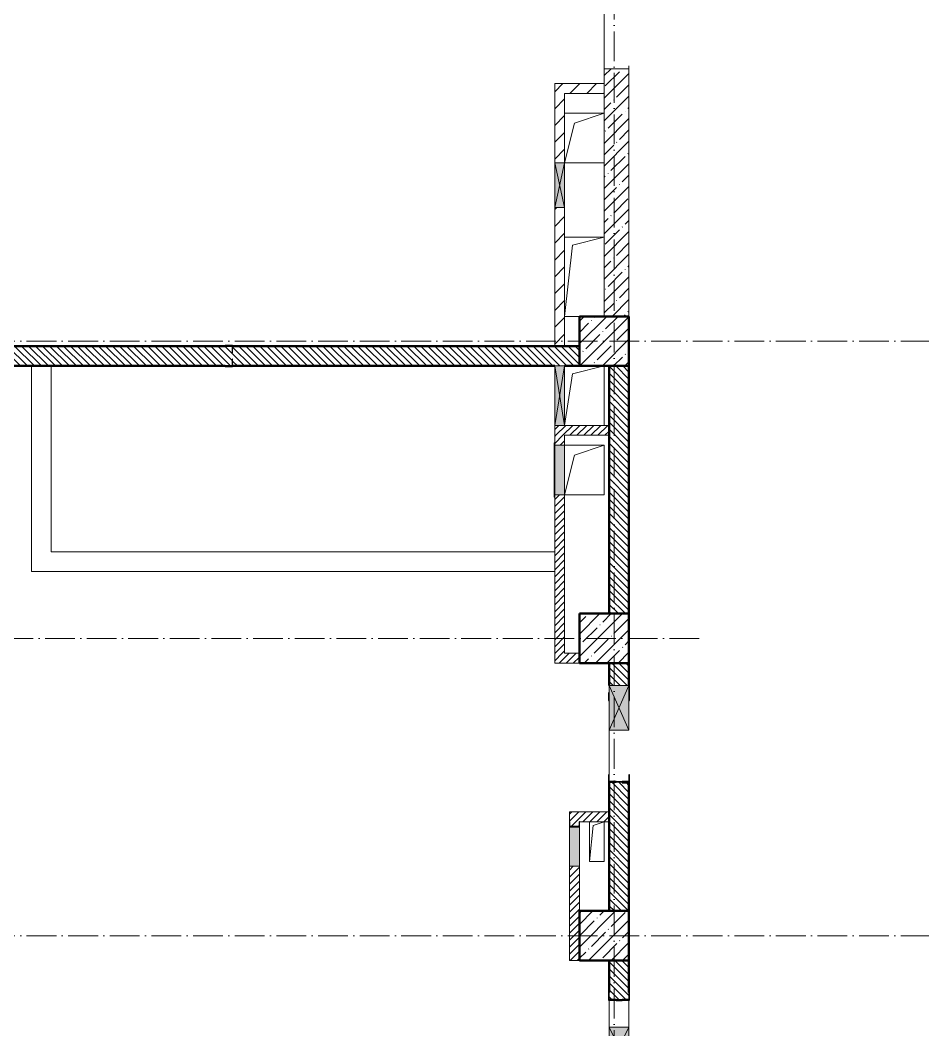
# Model space of a CAD drawing. Header units: millimetres. Extents: x -213536 to 1564669, y -45299 to 942238.
# Drawn here: x 543739 to 552848, y 603075 to 613265 of the extents above; entities that cross this region are included whole.
import ezdxf

# ---------------------------------------------------------------- set-up
doc = ezdxf.new("R2010")
doc.units = ezdxf.units.MM
doc.linetypes.add('50_200_ШТРИХ_1Т_ш5_п1_п1_', pattern=[700, 500, -100, 0, -100])
for name, color, linetype, lineweight in [('3.1) ЖБ окна 1.2 м', 102, 'Continuous', 30), ('A-DETL-GENF-OTLN', 7, 'Continuous', 9), ('A-FLOR-____-OTLN', 7, 'Continuous', 9), ('A-GENM-____-MCUT', 7, 'Continuous', 25), ('A-GENM-____-OTLN', 7, 'Continuous', 9), ('A-GENM-____-OTLN-1', 7, 'Continuous', 25), ('A-GLAZ-____-OTLN', 7, 'Continuous', 9), ('A-WALL-____-MCUT-1', 7, 'Continuous', 9), ('A-WALL-____-MCUT-2', 7, 'Continuous', 50), ('A-WALL-____-OTLN', 7, 'Continuous', 9), ('A-WALL-____-PATT-1', 7, 'Continuous', 9), ('A-WALL-FNSH-MCUT-1', 7, 'Continuous', 9), ('I-WALL-____-OTLN', 7, 'Continuous', 9), ('S-COLS-____-MCUT', 7, 'Continuous', 50), ('S-COLS-____-OTLN', 7, 'Continuous', 9), ('S-GRID-____-OTLN-1', 7, '50_200_ШТРИХ_1Т_ш5_п1_п1_', 9)]:
    doc.layers.add(name, color=color, linetype=linetype, lineweight=lineweight)
doc.layers.add('A-GLAZ-____-OTLN-1', color=7, linetype='Continuous', lineweight=9, true_color=0xc0c0c0)
pattern_1 = [(135, (544282.637, 571544.04), (-35.35534, -35.35534), [])]
pattern_2 = [(45, (544282.637, 571544.04), (-35.35534, 35.35534), [])]
pattern_3 = [(45, (544282.64, 571544.04), (-84.8528, 84.8528), [])]

# ---------------------------------------------------------------- blocks, each defined once
blk = doc.blocks.new('BSC_Колонна _Прямоугольная - 500х500-V37-АР1_План отверстий 2 этажа в осях 1-64_А-ГГ')
at = {"layer": 'S-COLS-____-OTLN'}
h = blk.add_hatch(dxfattribs=at)
h.set_pattern_fill('FP_66', color=256, style=0, pattern_type=2)
h.set_pattern_definition([(45, (-5350, -32481.04), (-114.04925, 114.04925), []), (45, (-5235.95, -32481.04), (-114.04925, 114.04925), [201.613, -40.323, 3.353, -36.97])])
h.paths.add_polyline_path([(-250, -250), (250, -250), (250, 250), (-250, 250)], flags=0)
at = {"layer": 'S-COLS-____-MCUT'}
for p, q in [((250, 250), (-250, 250)), ((-250, 250), (-250, -250)), ((250, -250), (250, 250)), ((-250, -250), (250, -250))]:
    blk.add_line(p, q, dxfattribs=at)
blk = doc.blocks.new('BSC_Колонна _Прямоугольная - 500х500-V49-АР1_План отверстий 2 этажа в осях 1-64_А-ГГ')
at = {"layer": 'S-COLS-____-OTLN'}
h = blk.add_hatch(dxfattribs=at)
h.set_pattern_fill('FP_78', color=256, style=0, pattern_type=2)
h.set_pattern_definition([(45, (-5350, -35481.04), (-114.04925, 114.04925), []), (45, (-5235.95, -35481.04), (-114.04925, 114.04925), [201.613, -40.323, 3.353, -36.97])])
h.paths.add_polyline_path([(-250, -250), (250, -250), (250, 250), (-250, 250)], flags=0)
at = {"layer": 'S-COLS-____-MCUT'}
for p, q in [((250, 250), (-250, 250)), ((-250, 250), (-250, -250)), ((250, -250), (250, 250)), ((-250, -250), (250, -250))]:
    blk.add_line(p, q, dxfattribs=at)
blk = doc.blocks.new('BSC_Колонна _Прямоугольная - 500х500-V102-АР1_План отверстий 2 этажа в осях 1-64_А-ГГ')
at = {"layer": 'S-COLS-____-OTLN'}
h = blk.add_hatch(dxfattribs=at)
h.set_pattern_fill('FP_131', color=256, style=0, pattern_type=2)
h.set_pattern_definition([(45, (-5350, -38481.04), (-114.04925, 114.04925), []), (45, (-5235.95, -38481.04), (-114.04925, 114.04925), [201.613, -40.323, 3.353, -36.97])])
h.paths.add_polyline_path([(-250, -250), (250, -250), (250, 250), (-250, 250), (-250, 95)], flags=0)
at = {"layer": 'S-COLS-____-MCUT'}
for p, q in [((250, 250), (-250, 250)), ((-250, 250), (-250, -250)), ((250, -250), (250, 250)), ((-250, -250), (250, -250))]:
    blk.add_line(p, q, dxfattribs=at)
blk = doc.blocks.new('АР_Перемычка - АР_Перемычка-28357691-АР1_План отверстий 2 этажа в осях 1-64_А-ГГ')
at = {"layer": 'A-GENM-____-OTLN'}
blk.add_line((-250, -100), (-243, -100), dxfattribs=at)
blk = doc.blocks.new('Фахверк_СКБ_Уголок - 200_3960-28268576-АР1_План отверстий 2 этажа в осях 1-64_А-ГГ')
at = {"layer": 'A-GENM-____-MCUT'}
for p, q in [((200, 156), (125, 156)), ((125, 156), (125, 81)), ((131, 81), (131, 150)), ((131, 150), (200, 150)), ((200, 150), (200, 156)), ((125, 81), (131, 81)), ((131, 19), (125, 19)), ((125, 19), (125, -56)), ((131, -50), (131, 19)), ((125, -56), (200, -56)), ((200, -50), (131, -50)), ((200, -56), (200, -50))]:
    blk.add_line(p, q, dxfattribs=at)
blk = doc.blocks.new('Фахверк_СКБ_Уголок - 200_3550-28267367-АР1_План отверстий 2 этажа в осях 1-64_А-ГГ')
at = {"layer": 'A-GENM-____-MCUT'}
for p, q in [((200, 156), (125, 156)), ((125, 156), (125, 81)), ((131, 81), (131, 150)), ((131, 150), (200, 150)), ((200, 150), (200, 156)), ((125, 81), (131, 81)), ((131, 19), (125, 19)), ((125, 19), (125, -56)), ((131, -50), (131, 19)), ((125, -56), (200, -56)), ((200, -50), (131, -50)), ((200, -56), (200, -50))]:
    blk.add_line(p, q, dxfattribs=at)
blk = doc.blocks.new('154_Стойка_СКБ_Уголок - СМ-2480_200-V144-АР1_План отверстий 2 этажа в осях 1-64_А-ГГ')
at = {"layer": 'A-GENM-____-MCUT'}
for p, q in [((125, 156), (125, 150)), ((200, 156), (125, 156)), ((200, 150), (200, 156)), ((125, -50), (125, -56)), ((125, -56), (200, -56)), ((200, -56), (200, -50))]:
    blk.add_line(p, q, dxfattribs=at)
blk = doc.blocks.new('Стойка_Влож_Уголок - Уголок-V145-АР1_План отверстий 2 этажа в осях 1-64_А-ГГ')
at = {"layer": 'A-GENM-____-MCUT'}
for p, q in [((0, -75), (75, -75)), ((75, -75), (75, -69))]:
    blk.add_line(p, q, dxfattribs=at)
blk = doc.blocks.new('154_Стойка_СКБ_Уголок - СМ-2480_200-28447058-АР1_План отверстий 2 этажа в осях 1-64_А-ГГ')
at = {"layer": 'A-GENM-____-MCUT'}
for p, q in [((125, 156), (125, 81)), ((200, 156), (125, 156)), ((131, 81), (131, 150)), ((131, 150), (200, 150)), ((200, 150), (200, 156)), ((125, 81), (131, 81)), ((131, 19), (125, 19)), ((125, 19), (125, -56)), ((131, -50), (131, 19)), ((125, -56), (200, -56)), ((200, -50), (131, -50)), ((200, -56), (200, -50))]:
    blk.add_line(p, q, dxfattribs=at)
blk = doc.blocks.new('Стойка_Влож_Полоса боковая - Полоса-28346330-АР1_План отверстий 2 этажа в осях 1-64_А-ГГ')
at = {"layer": 'A-GENM-____-OTLN'}
for p, q in [((-5, -31), (-5, 31)), ((0, 31), (0, -31))]:
    blk.add_line(p, q, dxfattribs=at)
blk = doc.blocks.new('Стойка_Влож_Уголок - Уголок-28346305-АР1_План отверстий 2 этажа в осях 1-64_А-ГГ')
at = {"layer": 'A-GENM-____-MCUT'}
for p, q in [((75, 75), (0, 75)), ((0, 0), (6, 0)), ((6, 69), (75, 69)), ((6, 0), (6, 69)), ((75, 69), (75, 75))]:
    blk.add_line(p, q, dxfattribs=at)
blk = doc.blocks.new('AR_Отверстие Ниша - Лючок-32405468-АР1_План отверстий 2 этажа в осях 1-64_А-ГГ')
at = {"layer": 'A-GLAZ-____-OTLN'}
blk.add_hatch(color=256, dxfattribs=at).paths.add_polyline_path([(200, -47), (200, 50), (-200, 50), (-200, -50), (200, -50)], flags=0)
for p, q in [((200, 50), (-200, 50)), ((200, -50), (200, 50)), ((-200, -50), (200, -50))]:
    blk.add_line(p, q, dxfattribs=at)
blk = doc.blocks.new('AR_Отверстие Ниша - Лючок-32403618-АР1_План отверстий 2 этажа в осях 1-64_А-ГГ')
at = {"layer": 'A-GLAZ-____-OTLN'}
blk.add_hatch(color=256, dxfattribs=at).paths.add_polyline_path([(-250, -50), (250, -50), (250, 50), (-250, 50)], flags=0)
for p, q in [((-250, 50), (250, 50)), ((-250, -50), (-250, 50)), ((250, 50), (250, -50)), ((250, -50), (-250, -50))]:
    blk.add_line(p, q, dxfattribs=at)
blk = doc.blocks.new('Л_Общий_Лючок - Лючок-29753807-АР1_План отверстий 2 этажа в осях 1-64_А-ГГ')
at = {"layer": 'A-GLAZ-____-OTLN-1'}
blk.add_hatch(color=256, dxfattribs=at).paths.add_polyline_path([(524, -6), (524, 0), (-24, 0), (-24, -6), (500, -6)], flags=0)
at = {"layer": 'A-GLAZ-____-OTLN'}
for p, q in [((-24, 0), (-24, -6)), ((524, 0), (524, -6)), ((-24, -6), (524, -6))]:
    blk.add_line(p, q, dxfattribs=at)
blk = doc.blocks.new('154_Фахверк_СКБ_Швеллер - Тип_100_3960_зеркало-29769493-АР1_План отверстий 2 этажа в осях 1-64_А-ГГ')
at = {"layer": 'A-GENM-____-MCUT'}
for p, q in [((175, 50), (125, 50)), ((125, 50), (125, -50)), ((128, 47), (175, 47)), ((128, -47), (128, 47)), ((175, 47), (175, 50)), ((125, -50), (175, -50)), ((175, -47), (128, -47)), ((175, -50), (175, -47))]:
    blk.add_line(p, q, dxfattribs=at)
blk = doc.blocks.new('AR_Отверстие прямоугольное _в плите_ - AR_Отверстие прямоугольное _в плите_-30459278-АР1_План отверстий 2 этажа в осях 1-64_А-ГГ')
at = {"layer": 'A-GENM-____-OTLN'}
for p, q in [((-75, 200), (-75, -200)), ((-75, -200), (-37, 163)), ((-37, 163), (75, 200)), ((75, -200), (75, 200)), ((-75, -200), (75, -200))]:
    blk.add_line(p, q, dxfattribs=at)
blk = doc.blocks.new('AR_Отверстие прямоугольное _в плите_ - AR_Отверстие прямоугольное _в плите_-30459445-АР1_План отверстий 2 этажа в осях 1-64_А-ГГ')
at = {"layer": 'A-GENM-____-OTLN'}
for p, q in [((200, 250), (-200, 250)), ((-100, 150), (200, 250)), ((200, -250), (200, 250)), ((-200, -250), (-100, 150)), ((-200, -250), (200, -250))]:
    blk.add_line(p, q, dxfattribs=at)
blk = doc.blocks.new('AR_Отверстие прямоугольное _в плите_ - AR_Отверстие прямоугольное _в плите_-V173-АР1_План отверстий 2 этажа в осях 1-64_А-ГГ')
at = {"layer": 'A-GENM-____-OTLN'}
for p, q in [((200, 250), (-200, 250)), ((-100, 150), (200, 250)), ((-200, -250), (-100, 150)), ((-200, -250), (200, -250))]:
    blk.add_line(p, q, dxfattribs=at)
blk = doc.blocks.new('AR_Отверстие прямоугольное _в плите_ - AR_Отверстие прямоугольное _в плите_-30552819-АР1_План отверстий 2 этажа в осях 1-64_А-ГГ')
at = {"layer": 'A-GENM-____-OTLN'}
for p, q in [((200, 400), (-200, 400)), ((-200, -400), (-120, 320)), ((-120, 320), (200, 400)), ((-200, -400), (-50, -400))]:
    blk.add_line(p, q, dxfattribs=at)
blk = doc.blocks.new('AR_Отверстие прямоугольное _в плите_ - AR_Отверстие прямоугольное _в плите_-30552564-АР1_План отверстий 2 этажа в осях 1-64_А-ГГ')
at = {"layer": 'A-GENM-____-OTLN'}
for p, q in [((200, 300), (-200, 300)), ((-200, -300), (-120, 220)), ((-120, 220), (200, 300)), ((200, -300), (200, 300))]:
    blk.add_line(p, q, dxfattribs=at)
blk = doc.blocks.new('AR_Отверстие прямоугольное _в стене_ - AR_Отверстие прямоугольное _в стене__ОВ-36815002-АР1_План отверстий 2 этажа в осях 1-64_А-ГГ')
at = {"layer": 'A-GLAZ-____-OTLN'}
blk.add_hatch(color=256, dxfattribs=at).paths.add_polyline_path([(225, 50), (-225, 50), (-225, -50), (225, -50)], flags=0)
at = {"layer": 'A-DETL-GENF-OTLN'}
for p, q in [((-225, -50), (-225, 50)), ((-225, 50), (225, 50)), ((225, 50), (-225, -50)), ((-225, 50), (225, -50)), ((225, 50), (-225, 50)), ((-225, 50), (-225, -50)), ((225, 50), (225, -50)), ((225, -50), (225, 50)), ((225, -50), (-225, -50)), ((-225, -50), (225, -50))]:
    blk.add_line(p, q, dxfattribs=at)
blk = doc.blocks.new('AR_Отверстие прямоугольное _в стене_ - AR_Отверстие прямоугольное _в стене__ОВ-V198-АР1_План отверстий 2 этажа в осях 1-64_А-ГГ')
at = {"layer": 'A-GLAZ-____-OTLN'}
blk.add_hatch(color=256, dxfattribs=at).paths.add_polyline_path([(-225, -100), (225, -100), (225, 100), (-225, 100)], flags=0)
at = {"layer": 'A-DETL-GENF-OTLN'}
for p, q in [((-225, -100), (-225, 100)), ((-225, 100), (225, 100)), ((225, 100), (-225, -100)), ((-225, 100), (225, -100)), ((225, 100), (-225, 100)), ((-225, 100), (-225, -100)), ((225, 100), (225, -100)), ((225, -100), (225, 100)), ((225, -100), (-225, -100)), ((-225, -100), (225, -100))]:
    blk.add_line(p, q, dxfattribs=at)
blk = doc.blocks.new('AR_Отверстие прямоугольное _в стене_ - AR_Отверстие прямоугольное _в стене__ОВ-36902575-АР1_План отверстий 2 этажа в осях 1-64_А-ГГ')
at = {"layer": 'A-GLAZ-____-OTLN'}
blk.add_hatch(color=256, dxfattribs=at).paths.add_polyline_path([(-300, -50), (300, -50), (300, 50), (-300, 50)], flags=0)
at = {"layer": 'A-DETL-GENF-OTLN'}
for p, q in [((-300, -50), (-300, 50)), ((-300, 50), (300, 50)), ((300, 50), (-300, -50)), ((-300, 50), (300, -50)), ((300, 50), (-300, 50)), ((-300, 50), (-300, -50)), ((300, 50), (300, -50)), ((300, -50), (300, 50)), ((300, -50), (-300, -50)), ((-300, -50), (300, -50))]:
    blk.add_line(p, q, dxfattribs=at)
blk = doc.blocks.new('AR_Отверстие прямоугольное _в стене__БезПР - AR_Отверстие прямоугольное _в стене__БезПР-36428632-АР1_План отверстий 2 этажа в осях 1-64_А-ГГ')
at = {"layer": 'A-GLAZ-____-OTLN'}
blk.add_hatch(color=256, dxfattribs=at).paths.add_polyline_path([(-200, -100), (200, -100), (200, 100), (-200, 100)], flags=0)
at = {"layer": 'A-DETL-GENF-OTLN'}
for p, q in [((-200, -100), (-200, 100)), ((-200, 100), (200, 100)), ((200, 100), (-200, -100)), ((-200, 100), (200, -100)), ((200, 100), (-200, 100)), ((-200, 100), (-200, -100)), ((200, 100), (200, -100)), ((200, -100), (200, 100)), ((200, -100), (-200, -100)), ((-200, -100), (200, -100))]:
    blk.add_line(p, q, dxfattribs=at)
at = {"layer": 'A-GLAZ-____-OTLN'}
blk.add_line((200, 100), (-200, 100), dxfattribs=at)
blk = doc.blocks.new('2этаж')
at = {"layer": 'S-GRID-____-OTLN-1', "color": 251, "ltscale": 0.6, "true_color": 0x636466}
for p, q in [((-10141.7, 454533.3), (-10141.7, 508896.9)), ((11116.1, 497497), (-20260.4, 497497)), ((-9283.2, 494497), (-20260.4, 494497)), ((11116.1, 491497), (-20260.4, 491497))]:
    blk.add_line(p, q, dxfattribs=at)

msp = doc.modelspace()

# ---------------------------------------------------------------- hatches: boundary and pattern name
at = {"layer": 'A-WALL-____-PATT-1'}
h = msp.add_hatch(dxfattribs=at)
h.set_pattern_fill('FP_25', color=256, style=0, pattern_type=2)
h.set_pattern_definition([(45, (544282.64, 571544.04), (-114.04925, 114.04925), []), (45, (544396.69, 571544.04), (-114.04925, 114.04925), [201.612, -40.322, 3.353, -36.97])])
h.paths.add_polyline_path([(549882.6, 610275.1), (549882.6, 612775.1), (549632.6, 612775.1), (549632.6, 610275.1)], flags=0)
h.paths.add_polyline_path([(549632.6, 614575.1), (549882.6, 614575.1), (549882.6, 615275.1), (549632.6, 615275.1)], flags=0)
h = msp.add_hatch(dxfattribs=at)
h.set_pattern_fill('FP_4', color=256, style=0, pattern_type=2)
h.set_pattern_definition(pattern_3)
h.paths.add_polyline_path([(549632.6, 612525.1), (549632.6, 612625.1), (549132.6, 612625.1), (549132.6, 612525.1), (549232.6, 612525.1)], flags=0)
h = msp.add_hatch(dxfattribs=at)
h.set_pattern_fill('FP_4', color=256, style=0, pattern_type=2)
h.set_pattern_definition(pattern_3)
h.paths.add_polyline_path([(549132.6, 609975.1), (549232.6, 609975.1), (549232.6, 611375.1), (549132.6, 611375.1), (549132.6, 610119.7)], flags=0)
h.paths.add_polyline_path([(549132.6, 611825.1), (549232.6, 611825.1), (549232.6, 612525.1), (549132.6, 612525.1)], flags=0)
h = msp.add_hatch(dxfattribs=at)
h.set_pattern_fill('FP_6', color=256, style=0, pattern_type=2)
h.set_pattern_definition(pattern_1)
h.paths.add_polyline_path([(549232.6, 609775.1), (549382.6, 609775.1), (549382.6, 609975.1), (545882.6, 609975.1), (545882.6, 609906.1), (545876.6, 609906.1), (545876.6, 609975.1), (542332.6, 609975.1), (542332.6, 609775.1), (545876.6, 609775.1), (545876.6, 609844.1), (545882.6, 609844.1), (545882.6, 609775.1), (549132.6, 609775.1)], flags=0)
h = msp.add_hatch(dxfattribs=at)
h.set_pattern_fill('FP_6', color=256, style=0, pattern_type=2)
h.set_pattern_definition(pattern_1)
h.paths.add_polyline_path([(549882.6, 607275.1), (549882.6, 609775.1), (549682.6, 609775.1), (549682.6, 607275.1)], flags=0)
h = msp.add_hatch(dxfattribs=at)
h.set_pattern_fill('FP_5', color=256, style=0, pattern_type=2)
h.set_pattern_definition(pattern_2)
h.paths.add_polyline_path([(549682.6, 609075.1), (549682.6, 609175.1), (549132.6, 609175.1), (549132.6, 609075.1), (549232.6, 609075.1)], flags=0)
h = msp.add_hatch(dxfattribs=at)
h.set_pattern_fill('FP_5', color=256, style=0, pattern_type=2)
h.set_pattern_definition(pattern_2)
h.paths.add_polyline_path([(549132.6, 606875.1), (549232.6, 606875.1), (549232.6, 608475.1), (549132.6, 608475.1)], flags=0)
h.paths.add_polyline_path([(549132.6, 608975.1), (549232.6, 608975.1), (549232.6, 609075.1), (549132.6, 609075.1)], flags=0)
h = msp.add_hatch(dxfattribs=at)
h.set_pattern_fill('FP_5', color=256, style=0, pattern_type=2)
h.set_pattern_definition(pattern_2)
h.paths.add_polyline_path([(549382.6, 606775.1), (549382.6, 606875.1), (549132.6, 606875.1), (549132.6, 606775.1)], flags=0)
h = msp.add_hatch(dxfattribs=at)
h.set_pattern_fill('FP_6', color=256, style=0, pattern_type=2)
h.set_pattern_definition(pattern_1)
h.paths.add_polyline_path([(549882.6, 604275.1), (549882.6, 605575.1), (549682.6, 605575.1), (549682.6, 604275.1)], flags=0)
h.paths.add_polyline_path([(549832.6, 606550.1), (549882.6, 606550.1), (549882.6, 606775.1), (549682.6, 606775.1), (549682.6, 606550.1)], flags=0)
h = msp.add_hatch(dxfattribs=at)
h.set_pattern_fill('FP_5', color=256, style=0, pattern_type=2)
h.set_pattern_definition(pattern_2)
h.paths.add_polyline_path([(549282.6, 603775.1), (549382.6, 603775.1), (549382.6, 604725.1), (549282.6, 604725.1), (549282.6, 604275.1)], flags=0)
h.paths.add_polyline_path([(549379.3, 605128.1), (549379.6, 605128.1), (549379.6, 605175.1), (549382.6, 605175.1), (549382.6, 605275.1), (549282.6, 605275.1), (549282.6, 605175.1), (549285.6, 605175.1), (549285.6, 605128.1)], flags=0)
h = msp.add_hatch(dxfattribs=at)
h.set_pattern_fill('FP_5', color=256, style=0, pattern_type=2)
h.set_pattern_definition(pattern_2)
h.paths.add_polyline_path([(549682.6, 605175.1), (549682.6, 605275.1), (549382.6, 605275.1), (549382.6, 605175.1), (549571.3, 605175.1)], flags=0)
h = msp.add_hatch(dxfattribs=at)
h.set_pattern_fill('FP_6', color=256, style=0, pattern_type=2)
h.set_pattern_definition(pattern_1)
h.paths.add_polyline_path([(549882.6, 598275.1), (549882.6, 600850.1), (549682.6, 600850.1), (549682.6, 598275.1)], flags=0)
h.paths.add_polyline_path([(549682.6, 601400.1), (549882.6, 601400.1), (549882.6, 601669.1), (549813.6, 601669.1), (549813.6, 601675.1), (549751.6, 601675.1), (549751.6, 601669.1), (549682.6, 601669.1), (549682.6, 601600.1)], flags=0)
h.paths.add_polyline_path([(549813.6, 603375.1), (549813.6, 603381.1), (549882.6, 603381.1), (549882.6, 603775.1), (549682.6, 603775.1), (549682.6, 603381.1), (549751.6, 603381.1), (549751.6, 603375.1)], flags=0)

# ---------------------------------------------------------------- linework, layer by layer
at = {"layer": 'A-FLOR-____-OTLN'}
for p, q in [((549232.6, 612325.1), (549632.6, 612325.1)), ((549632.6, 611825.1), (549232.6, 611825.1)), ((549232.6, 611075.1), (549632.6, 611075.1)), ((549382.6, 610275.1), (549232.6, 610275.1)), ((549232.6, 609774.7), (549632.6, 609774.7)), ((549632.6, 609774.7), (549632.6, 609175.1)), ((549232.6, 608974.7), (549632.6, 608974.7)), ((549632.6, 608974.7), (549632.6, 608474.7)), ((549632.6, 608474.7), (549232.6, 608474.7)), ((549482.6, 604775.1), (549482.6, 605175.1)), ((549632.6, 605175.1), (549632.6, 604775.1)), ((549632.6, 604775.1), (549482.6, 604775.1))]:
    msp.add_line(p, q, dxfattribs=at)
at = {"layer": 'A-WALL-____-MCUT-1'}
for p, q in [((549882.6, 612775.1), (549632.6, 612775.1)), ((549632.6, 612775.1), (549632.6, 610275.1)), ((549882.6, 610275.1), (549882.6, 612775.1))]:
    msp.add_line(p, q, dxfattribs=at)
at = {"layer": 'A-WALL-____-MCUT-2'}
for p, q in [((545807.6, 609975.1), (542332.6, 609975.1)), ((549382.6, 609975.1), (545882.6, 609975.1)), ((542332.6, 609775.1), (545807.6, 609775.1)), ((545882.6, 609775.1), (549132.6, 609775.1)), ((549232.6, 609775.1), (549382.6, 609775.1)), ((549682.6, 609775.1), (549682.6, 607275.1)), ((549882.6, 607275.1), (549882.6, 609775.1)), ((549682.6, 606775.1), (549682.6, 606550.1)), ((549882.6, 606550.1), (549882.6, 606775.1)), ((549682.6, 605575.1), (549682.6, 604275.1)), ((549882.6, 604275.1), (549882.6, 605575.1)), ((549682.6, 603775.1), (549682.6, 603450.1)), ((549882.6, 603450.1), (549882.6, 603775.1)), ((549751.6, 603375.1), (549813.6, 603375.1))]:
    msp.add_line(p, q, dxfattribs=at)
at = {"layer": 'A-WALL-____-OTLN'}
for p, q in [((549632.6, 612775.1), (549632.6, 614575.1)), ((549882.6, 612805.1), (549882.6, 612775.1))]:
    msp.add_line(p, q, dxfattribs=at)
at = {"layer": 'A-WALL-FNSH-MCUT-1'}
for p, q in [((549132.6, 612625.1), (549132.6, 611825.1)), ((549632.6, 612625.1), (549132.6, 612625.1)), ((549232.6, 611825.1), (549232.6, 612525.1)), ((549232.6, 612525.1), (549632.6, 612525.1)), ((549132.6, 611375.1), (549132.6, 609975.1)), ((549232.6, 609975.1), (549232.6, 611375.1)), ((549132.6, 609175.1), (549132.6, 608975.1)), ((549682.6, 609175.1), (549232.6, 609175.1)), ((549682.6, 609075.1), (549682.6, 609175.1)), ((549232.6, 609075.1), (549682.6, 609075.1)), ((549232.6, 608975.1), (549232.6, 609075.1)), ((549132.6, 608475.1), (549132.6, 606775.1)), ((549232.6, 606875.1), (549232.6, 608475.1)), ((549382.6, 606875.1), (549232.6, 606875.1)), ((549132.6, 606775.1), (549382.6, 606775.1)), ((549682.6, 605275.1), (549282.6, 605275.1)), ((549282.6, 605275.1), (549282.6, 605175.1)), ((549382.6, 605175.1), (549682.6, 605175.1)), ((549282.6, 604725.1), (549282.6, 603775.1)), ((549382.6, 604275.1), (549382.6, 604725.1)), ((549282.6, 603775.1), (549382.6, 603775.1))]:
    msp.add_line(p, q, dxfattribs=at)
at = {"layer": 'I-WALL-____-OTLN'}
for p, q in [((543852.6, 607700.1), (543852.6, 609775.1)), ((544052.6, 609775.1), (544052.6, 607900.1)), ((544052.6, 607900.1), (549132.6, 607900.1)), ((549132.6, 607700.1), (543852.6, 607700.1)), ((549682.6, 605650.1), (549682.6, 606100.1)), ((549682.6, 603100.1), (549682.6, 603375.1)), ((549882.6, 603375.1), (549882.6, 603100.1))]:
    msp.add_line(p, q, dxfattribs=at)

# ---------------------------------------------------------------- block references
at = {"layer": '3.1) ЖБ окна 1.2 м'}
msp.add_blockref('2этаж', (559874.3, 112528.1), dxfattribs=at)
at = {"layer": 'A-GENM-____-OTLN'}
for name, p in [('AR_Отверстие прямоугольное _в плите_ - AR_Отверстие прямоугольное _в плите_-V173-АР1_План отверстий 2 этажа в осях 1-64_А-ГГ', (549432.6, 612075.1)), ('AR_Отверстие прямоугольное _в плите_ - AR_Отверстие прямоугольное _в плите_-30552819-АР1_План отверстий 2 этажа в осях 1-64_А-ГГ', (549432.6, 610675.1)), ('AR_Отверстие прямоугольное _в плите_ - AR_Отверстие прямоугольное _в плите_-30552564-АР1_План отверстий 2 этажа в осях 1-64_А-ГГ', (549432.6, 609474.7)), ('AR_Отверстие прямоугольное _в плите_ - AR_Отверстие прямоугольное _в плите_-30459445-АР1_План отверстий 2 этажа в осях 1-64_А-ГГ', (549432.6, 608724.7)), ('AR_Отверстие прямоугольное _в плите_ - AR_Отверстие прямоугольное _в плите_-30459278-АР1_План отверстий 2 этажа в осях 1-64_А-ГГ', (549557.6, 604975.1))]:
    msp.add_blockref(name, p, dxfattribs=at)
for name, p, rotation in [('АР_Перемычка - АР_Перемычка-28357691-АР1_План отверстий 2 этажа в осях 1-64_А-ГГ', (549782.6, 606475.1), 269.9999999999999), ('Стойка_Влож_Уголок - Уголок-V145-АР1_План отверстий 2 этажа в осях 1-64_А-ГГ', (549813.6, 606475.1), 90.00000000000027), ('Стойка_Влож_Полоса боковая - Полоса-28346330-АР1_План отверстий 2 этажа в осях 1-64_А-ГГ', (549782.6, 605575.1), 269.9999999999999), ('Стойка_Влож_Уголок - Уголок-28346305-АР1_План отверстий 2 этажа в осях 1-64_А-ГГ', (549813.6, 605575.1), 269.9999999999999)]:
    msp.add_blockref(name, p, dxfattribs=dict(at, rotation=rotation))
at = {"layer": 'A-GENM-____-OTLN-1'}
for name, p, rotation in [('Фахверк_СКБ_Уголок - 200_3550-28267367-АР1_План отверстий 2 этажа в осях 1-64_А-ГГ', (546007.6, 609925.1), 180), ('154_Стойка_СКБ_Уголок - СМ-2480_200-V144-АР1_План отверстий 2 этажа в осях 1-64_А-ГГ', (549732.6, 606600.1), 269.9999999999999), ('154_Стойка_СКБ_Уголок - СМ-2480_200-28447058-АР1_План отверстий 2 этажа в осях 1-64_А-ГГ', (549832.6, 605450.1), 89.99999999999991), ('154_Фахверк_СКБ_Швеллер - Тип_100_3960_зеркало-29769493-АР1_План отверстий 2 этажа в осях 1-64_А-ГГ', (549332.6, 605000.1), 89.99999999999993), ('Фахверк_СКБ_Уголок - 200_3960-28268576-АР1_План отверстий 2 этажа в осях 1-64_А-ГГ', (549832.6, 603250.1), 89.99999999999991)]:
    msp.add_blockref(name, p, dxfattribs=dict(at, rotation=rotation))
at = {"layer": 'A-GLAZ-____-OTLN'}
for name, p, rotation in [('AR_Отверстие прямоугольное _в стене_ - AR_Отверстие прямоугольное _в стене__ОВ-36815002-АР1_План отверстий 2 этажа в осях 1-64_А-ГГ', (549182.6, 611600.1), 269.9999999999999), ('AR_Отверстие прямоугольное _в стене_ - AR_Отверстие прямоугольное _в стене__ОВ-36902575-АР1_План отверстий 2 этажа в осях 1-64_А-ГГ', (549182.6, 609475.1), 89.9999999999999), ('Л_Общий_Лючок - Лючок-29753807-АР1_План отверстий 2 этажа в осях 1-64_А-ГГ', (549132.6, 608975.1), 269.9999999999999), ('AR_Отверстие Ниша - Лючок-32403618-АР1_План отверстий 2 этажа в осях 1-64_А-ГГ', (549182.6, 608725.1), 89.9999999999999), ('AR_Отверстие прямоугольное _в стене_ - AR_Отверстие прямоугольное _в стене__ОВ-V198-АР1_План отверстий 2 этажа в осях 1-64_А-ГГ', (549782.6, 606325.1), 89.99999999999991), ('AR_Отверстие Ниша - Лючок-32405468-АР1_План отверстий 2 этажа в осях 1-64_А-ГГ', (549332.6, 604925.1), 269.9999999999999), ('AR_Отверстие прямоугольное _в стене__БезПР - AR_Отверстие прямоугольное _в стене__БезПР-36428632-АР1_План отверстий 2 этажа в осях 1-64_А-ГГ', (549782.6, 602900.1), 89.99999999999991)]:
    msp.add_blockref(name, p, dxfattribs=dict(at, rotation=rotation))
at = {"layer": 'S-COLS-____-OTLN'}
for name, p in [('BSC_Колонна _Прямоугольная - 500х500-V102-АР1_План отверстий 2 этажа в осях 1-64_А-ГГ', (549632.6, 610025.1)), ('BSC_Колонна _Прямоугольная - 500х500-V49-АР1_План отверстий 2 этажа в осях 1-64_А-ГГ', (549632.6, 607025.1)), ('BSC_Колонна _Прямоугольная - 500х500-V37-АР1_План отверстий 2 этажа в осях 1-64_А-ГГ', (549632.6, 604025.1))]:
    msp.add_blockref(name, p, dxfattribs=at)

doc.saveas('drawing.dxf')
